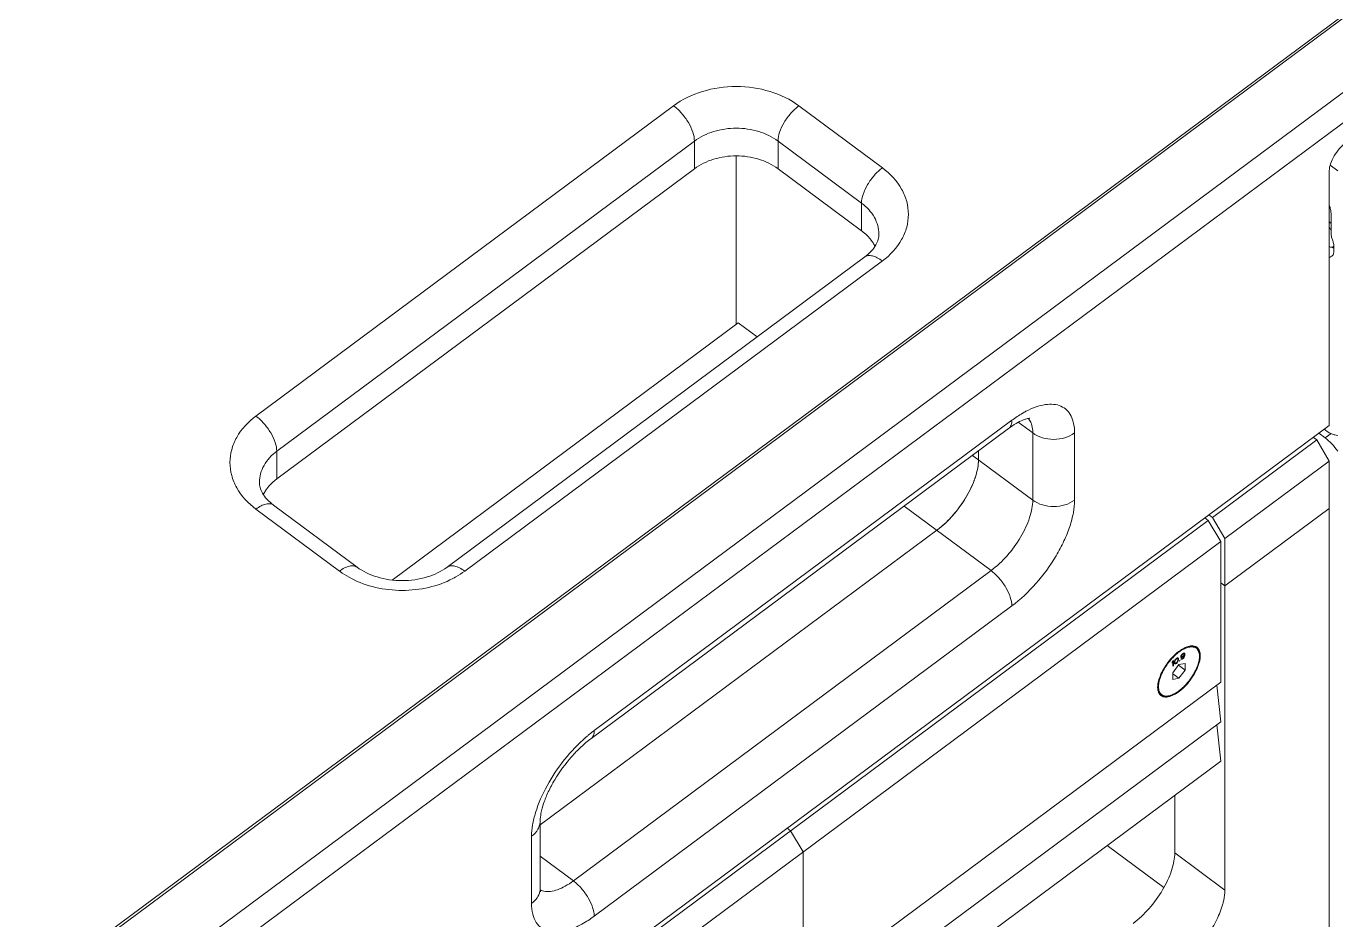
# Model space of a CAD drawing. Header units: millimetres. Extents: x 0 to 9253, y 0 to 2730.
# Drawn here: x 6472.4 to 6694.1, y 1216.7 to 1368.1 of the extents above; entities that cross this region are included whole.
import ezdxf

# ---------------------------------------------------------------- set-up
doc = ezdxf.new("R2010")
doc.units = ezdxf.units.MM
doc.layers.get('0').update_dxf_attribs({"lineweight": 13})

msp = doc.modelspace()

# ---------------------------------------------------------------- linework, layer by layer
at = {"color": 7, "linetype": 'Continuous'}
for p, q in [((6372.68, 1129.68), (6813.91, 1457.59)), ((6811.08, 1456.01), (6374.8, 1131.79)), ((6379.04, 1121.8), (6824.52, 1452.86)), ((6381.16, 1118.22), (6826.64, 1449.27)), ((6511.27, 1302.04), (6581.98, 1354.59)), ((6603.19, 1354.59), (6617.33, 1344.08)), ((6585.51, 1348.62), (6514.8, 1296.07)), ((6585.51, 1343.93), (6585.51, 1348.62)), ((6613.8, 1338.11), (6599.66, 1348.62)), ((6599.66, 1348.62), (6599.66, 1343.93)), ((6592.59, 1317.55), (6592.59, 1346.11)), ((6514.8, 1291.39), (6585.51, 1343.93)), ((6599.66, 1343.93), (6613.8, 1333.42)), ((6692.99, 1343.6), (6692.99, 1300.44)), ((6694.41, 1343.6), (6693.14, 1344.55)), ((6613.8, 1333.42), (6613.8, 1338.11)), ((6693.03, 1337.59), (6692.99, 1337.57)), ((6693.28, 1336.41), (6693.28, 1332.99)), ((6692.99, 1330.7), (6693.46, 1330.56)), ((6693.77, 1330.02), (6693.77, 1330.69)), ((6614.35, 1328.98), (6543.64, 1276.44)), ((6617.33, 1328.32), (6546.62, 1275.77)), ((6592.94, 1317.81), (6534.33, 1274.26)), ((6596.13, 1315.44), (6592.94, 1317.81)), ((6514.8, 1168.02), (6692.99, 1300.44)), ((6567.99, 1247.39), (6638.7, 1299.94)), ((6568.54, 1248.77), (6639.25, 1301.32)), ((6642.79, 1299.17), (6640.34, 1300.99)), ((6692.13, 1299.8), (6692.29, 1299.68)), ((6642.79, 1287.79), (6642.79, 1299.17)), ((6649.86, 1299.17), (6649.86, 1287.79)), ((6673.2, 1284.87), (6690.87, 1298)), ((6690.29, 1298.43), (6690.87, 1298)), ((6692.99, 1294.42), (6690.87, 1298)), ((6692.29, 1298.34), (6691.23, 1299.13)), ((6692.29, 1298.34), (6693.28, 1299.08)), ((6514.8, 1296.07), (6514.8, 1291.39)), ((6632.57, 1295.38), (6642.79, 1287.79)), ((6633.6, 1296.14), (6633.6, 1294.62)), ((6675.32, 1281.28), (6692.99, 1294.42)), ((6692.99, 1294.42), (6692.99, 1286.39)), ((6525.41, 1275.77), (6511.27, 1286.28)), ((6528.39, 1276.44), (6514.25, 1286.95)), ((6635.72, 1275.85), (6621, 1286.78)), ((6675.32, 1273.25), (6692.99, 1286.39)), ((6692.99, 1286.39), (6675.32, 1273.25)), ((6692.99, 962.53), (6692.99, 1286.39)), ((6531.07, 1179.24), (6672.49, 1284.34)), ((6671.91, 1284.77), (6672.49, 1284.34)), ((6674.61, 1280.76), (6672.49, 1284.34)), ((6673.2, 1284.87), (6672.62, 1285.3)), ((6673.2, 1284.87), (6675.32, 1281.28)), ((6626.53, 1282.68), (6559.4, 1232.79)), ((6533.19, 1175.66), (6674.61, 1280.76)), ((6674.61, 1280.76), (6674.61, 1256.94)), ((6675.32, 1273.25), (6675.32, 1281.28)), ((6565.01, 1223.3), (6635.72, 1275.85)), ((6674.61, 1273.78), (6675.32, 1273.25)), ((6674.61, 1273.77), (6675.32, 1273.25)), ((6675.32, 1221.73), (6675.32, 1273.25)), ((6639.25, 1269.87), (6568.54, 1217.32)), ((6668.04, 1261.66), (6667.94, 1261.53)), ((6668, 1261.5), (6668.06, 1261.58)), ((6668.01, 1261.62), (6668.06, 1261.58)), ((6668.13, 1261.75), (6668.04, 1261.66)), ((6668.06, 1261.68), (6668.11, 1261.64)), ((6668.06, 1261.58), (6668.11, 1261.64)), ((6668.25, 1261.74), (6668.11, 1261.64)), ((6668.13, 1261.75), (6668.23, 1261.82)), ((6668.18, 1261.79), (6668.25, 1261.74)), ((6668.23, 1261.82), (6668.22, 1261.81)), ((6668.32, 1261.87), (6668.23, 1261.82)), ((6668.29, 1261.82), (6668.23, 1261.82)), ((6668.23, 1261.82), (6668.3, 1261.77)), ((6668.25, 1261.74), (6668.3, 1261.77)), ((6668.29, 1261.82), (6668.36, 1261.77)), ((6668.3, 1261.77), (6668.36, 1261.77)), ((6668.42, 1261.89), (6668.32, 1261.87)), ((6668.33, 1261.8), (6668.4, 1261.75)), ((6668.36, 1261.77), (6668.4, 1261.75)), ((6668.4, 1261.6), (6668.36, 1261.51)), ((6668.38, 1261.56), (6668.44, 1261.52)), ((6668.4, 1261.75), (6668.42, 1261.7)), ((6668.42, 1261.67), (6668.4, 1261.6)), ((6668.47, 1261.86), (6668.42, 1261.89)), ((6668.42, 1261.89), (6668.44, 1261.85)), ((6668.42, 1261.67), (6668.42, 1261.7)), ((6668.44, 1261.85), (6668.51, 1261.79)), ((6668.44, 1261.85), (6668.46, 1261.73)), ((6668.46, 1261.6), (6668.44, 1261.46)), ((6668.46, 1261.73), (6668.53, 1261.68)), ((6668.46, 1261.73), (6668.46, 1261.6)), ((6668.46, 1261.6), (6668.53, 1261.55)), ((6668.51, 1261.79), (6668.47, 1261.86)), ((6668.53, 1261.68), (6668.51, 1261.79)), ((6668.53, 1261.68), (6668.53, 1261.55)), ((6670.45, 1262.84), (6670.39, 1262.88)), ((6666.5, 1260.53), (6666.38, 1260.32)), ((6666.38, 1260.17), (6666.5, 1260.39)), ((6666.38, 1260.17), (6666.38, 1260.32)), ((6666.44, 1260.43), (6666.5, 1260.39)), ((6667.54, 1259.93), (6666.48, 1258.56)), ((6666.5, 1260.53), (6666.61, 1260.62)), ((6666.5, 1259.67), (6666.5, 1260.39)), ((6666.54, 1259.81), (6666.5, 1259.78)), ((6666.61, 1259.76), (6666.5, 1259.67)), ((6666.54, 1260.57), (6666.54, 1259.81)), ((6666.54, 1259.81), (6666.61, 1259.76)), ((6666.61, 1260.62), (6666.61, 1259.76)), ((6666.78, 1260.49), (6666.76, 1260.38)), ((6666.76, 1260.22), (6666.76, 1260.38)), ((6666.76, 1260.22), (6666.78, 1260.14)), ((6666.8, 1260.56), (6666.78, 1260.49)), ((6666.78, 1260.14), (6666.8, 1260.1)), ((6666.79, 1260.53), (6666.79, 1260.49)), ((6666.79, 1260.49), (6666.86, 1260.44)), ((6666.79, 1260.49), (6666.79, 1260.36)), ((6666.79, 1260.36), (6666.86, 1260.31)), ((6666.79, 1260.36), (6666.81, 1260.26)), ((6666.84, 1260.66), (6666.8, 1260.56)), ((6666.83, 1260.09), (6666.8, 1260.1)), ((6666.8, 1260.1), (6666.84, 1260.05)), ((6666.81, 1260.26), (6666.88, 1260.21)), ((6666.82, 1260.6), (6666.88, 1260.56)), ((6666.92, 1260.11), (6666.83, 1260.09)), ((6666.83, 1260.09), (6666.9, 1260.04)), ((6666.9, 1260.76), (6666.84, 1260.66)), ((6666.84, 1260.05), (6666.9, 1260.04)), ((6666.86, 1260.44), (6666.88, 1260.56)), ((6666.86, 1260.44), (6666.86, 1260.31)), ((6666.88, 1260.21), (6666.86, 1260.31)), ((6666.88, 1260.56), (6666.95, 1260.73)), ((6666.95, 1260.16), (6666.88, 1260.21)), ((6666.99, 1260.88), (6666.9, 1260.76)), ((6666.9, 1260.77), (6666.95, 1260.73)), ((6666.9, 1260.04), (6666.99, 1260.06)), ((6667.01, 1260.16), (6666.92, 1260.11)), ((6666.92, 1260.11), (6666.99, 1260.06)), ((6666.95, 1260.73), (6667.01, 1260.81)), ((6667.01, 1260.16), (6666.95, 1260.16)), ((6666.96, 1260.84), (6667.01, 1260.81)), ((6667.11, 1260.99), (6666.99, 1260.88)), ((6666.99, 1260.06), (6667.11, 1260.12)), ((6667.01, 1260.81), (6667.11, 1260.9)), ((6667.11, 1260.22), (6667.01, 1260.16)), ((6667.03, 1260.18), (6667.11, 1260.12)), ((6667.05, 1260.94), (6667.11, 1260.9)), ((6667.22, 1261.05), (6667.11, 1260.99)), ((6667.11, 1260.9), (6667.2, 1260.95)), ((6667.2, 1260.3), (6667.11, 1260.22)), ((6667.11, 1260.12), (6667.22, 1260.23)), ((6667.19, 1261.01), (6667.13, 1261)), ((6667.13, 1261), (6667.2, 1260.95)), ((6667.16, 1260.27), (6667.22, 1260.23)), ((6667.26, 1260.95), (6667.19, 1261.01)), ((6667.19, 1261.01), (6667.26, 1260.95)), ((6667.2, 1260.95), (6667.26, 1260.95)), ((6667.26, 1260.38), (6667.2, 1260.3)), ((6667.31, 1261.07), (6667.22, 1261.05)), ((6667.22, 1260.23), (6667.31, 1260.35)), ((6667.26, 1260.95), (6667.33, 1260.9)), ((6667.26, 1260.95), (6667.33, 1260.9)), ((6667.33, 1260.55), (6667.26, 1260.38)), ((6667.26, 1260.39), (6667.31, 1260.35)), ((6667.37, 1261.06), (6667.31, 1261.07)), ((6667.31, 1260.5), (6667.37, 1260.45)), ((6667.31, 1260.35), (6667.37, 1260.45)), ((6667.33, 1260.9), (6667.35, 1260.8)), ((6667.35, 1260.67), (6667.33, 1260.55)), ((6667.34, 1261.06), (6667.41, 1261.01)), ((6667.34, 1261.06), (6667.36, 1261.02)), ((6667.34, 1260.6), (6667.41, 1260.55)), ((6667.35, 1260.67), (6667.35, 1260.8)), ((6667.36, 1260.67), (6667.35, 1260.63)), ((6667.36, 1261.02), (6667.43, 1260.97)), ((6667.36, 1261.02), (6667.38, 1260.94)), ((6667.38, 1260.78), (6667.36, 1260.67)), ((6667.36, 1260.67), (6667.43, 1260.62)), ((6667.41, 1261.01), (6667.37, 1261.06)), ((6667.37, 1260.45), (6667.41, 1260.55)), ((6667.38, 1260.94), (6667.45, 1260.89)), ((6667.38, 1260.94), (6667.38, 1260.78)), ((6667.38, 1260.78), (6667.45, 1260.73)), ((6667.43, 1260.97), (6667.41, 1261.01)), ((6667.41, 1260.55), (6667.43, 1260.62)), ((6667.45, 1260.89), (6667.43, 1260.97)), ((6667.43, 1260.62), (6667.45, 1260.73)), ((6667.45, 1260.89), (6667.45, 1260.73)), ((6667.46, 1259.83), (6668.6, 1258.98)), ((6668.6, 1260.14), (6667.54, 1259.93)), ((6667.6, 1260.58), (6667.69, 1260.65)), ((6667.6, 1260.49), (6667.6, 1260.58)), ((6667.69, 1260.56), (6667.6, 1260.49)), ((6667.63, 1260.61), (6667.69, 1260.56)), ((6667.69, 1260.65), (6667.69, 1260.56)), ((6667.88, 1261.42), (6667.85, 1261.3)), ((6667.85, 1261.23), (6667.85, 1261.3)), ((6667.85, 1261.23), (6667.88, 1261.16)), ((6667.87, 1261.38), (6667.87, 1261.37)), ((6667.87, 1261.37), (6667.94, 1261.31)), ((6667.87, 1261.37), (6667.89, 1261.33)), ((6667.97, 1261.2), (6667.87, 1261.18)), ((6667.87, 1261.18), (6667.94, 1261.13)), ((6667.94, 1261.53), (6667.88, 1261.42)), ((6667.88, 1261.4), (6667.94, 1261.35)), ((6667.88, 1261.16), (6667.94, 1261.13)), ((6667.88, 1260.9), (6667.98, 1260.98)), ((6667.88, 1260.9), (6667.9, 1260.86)), ((6667.89, 1261.33), (6667.96, 1261.27)), ((6667.98, 1260.9), (6667.89, 1260.89)), ((6667.9, 1260.88), (6667.96, 1260.83)), ((6667.9, 1260.86), (6667.96, 1260.83)), ((6667.91, 1261.46), (6667.96, 1261.42)), ((6667.94, 1261.35), (6667.96, 1261.42)), ((6667.94, 1261.35), (6667.94, 1261.31)), ((6667.96, 1261.27), (6667.94, 1261.31)), ((6667.94, 1261.13), (6668.04, 1261.15)), ((6667.95, 1261.54), (6668, 1261.5)), ((6667.96, 1261.42), (6668, 1261.5)), ((6668, 1261.25), (6667.96, 1261.27)), ((6667.96, 1260.83), (6668.06, 1260.85)), ((6668.06, 1261.25), (6667.97, 1261.2)), ((6667.97, 1261.2), (6668.04, 1261.15)), ((6668.02, 1260.95), (6667.98, 1260.98)), ((6668.08, 1260.95), (6667.98, 1260.9)), ((6667.98, 1260.9), (6668.06, 1260.85)), ((6668.06, 1261.25), (6668, 1261.25)), ((6668.07, 1260.95), (6668.02, 1260.95)), ((6668.04, 1261.15), (6668.13, 1261.2)), ((6668.11, 1261.28), (6668.06, 1261.25)), ((6668.07, 1261.26), (6668.06, 1261.25)), ((6668.06, 1261.25), (6668.13, 1261.2)), ((6668.06, 1260.85), (6668.15, 1260.9)), ((6668.13, 1260.98), (6668.07, 1260.95)), ((6668.09, 1260.96), (6668.08, 1260.95)), ((6668.08, 1260.95), (6668.15, 1260.9)), ((6668.11, 1261.28), (6668.25, 1261.38)), ((6668.23, 1261.27), (6668.13, 1261.2)), ((6668.13, 1260.98), (6668.25, 1261.06)), ((6668.23, 1260.96), (6668.15, 1260.9)), ((6668.16, 1261.32), (6668.23, 1261.27)), ((6668.16, 1261), (6668.23, 1260.96)), ((6668.23, 1261.27), (6668.32, 1261.36)), ((6668.23, 1260.96), (6668.32, 1261.05)), ((6668.3, 1261.44), (6668.25, 1261.38)), ((6668.3, 1261.12), (6668.25, 1261.06)), ((6668.27, 1261.4), (6668.32, 1261.36)), ((6668.27, 1261.09), (6668.32, 1261.05)), ((6668.36, 1261.51), (6668.3, 1261.44)), ((6668.36, 1261.2), (6668.3, 1261.12)), ((6668.32, 1261.36), (6668.44, 1261.52)), ((6668.32, 1261.05), (6668.42, 1261.17)), ((6668.4, 1261.29), (6668.36, 1261.2)), ((6668.36, 1261.21), (6668.42, 1261.17)), ((6668.42, 1261.36), (6668.4, 1261.29)), ((6668.41, 1261.33), (6668.47, 1261.29)), ((6668.44, 1261.48), (6668.42, 1261.36)), ((6668.44, 1261.46), (6668.42, 1261.41)), ((6668.42, 1261.17), (6668.47, 1261.29)), ((6668.44, 1261.48), (6668.44, 1261.52)), ((6668.44, 1261.46), (6668.51, 1261.41)), ((6668.47, 1261.29), (6668.51, 1261.41)), ((6668.51, 1261.41), (6668.53, 1261.55)), ((6668.6, 1260.14), (6668.6, 1258.98)), ((6666.48, 1257.41), (6666.48, 1258.56)), ((6666.48, 1258.4), (6667.54, 1257.61)), ((6666.48, 1257.41), (6667.54, 1257.61)), ((6667.54, 1257.61), (6668.6, 1258.98)), ((6533.19, 1151.84), (6674.61, 1256.94)), ((6674.61, 1250.25), (6673.94, 1256.44)), ((6664.49, 1254.81), (6664.43, 1254.86)), ((6533.19, 1145.16), (6674.61, 1250.25)), ((6674.61, 1243.57), (6673.94, 1249.76)), ((6533.19, 1138.47), (6674.61, 1243.57)), ((6666.83, 1228.03), (6666.83, 1237.79)), ((6559.4, 1222.11), (6559.4, 1233.48)), ((6557.94, 1219.48), (6557.94, 1230.85)), ((6655.41, 1229.3), (6664.99, 1222.18)), ((6565.01, 1223.3), (6559.4, 1227.46)), ((6666.83, 1228.03), (6675.32, 1221.73))]:
    msp.add_line(p, q, dxfattribs=at)
at = {"color": 253, "linetype": 'Continuous', "true_color": 0xa2afbf}
for p, q in [((6601.2, 1232.22), (6601.78, 1231.79)), ((6603.9, 1228.21), (6601.78, 1231.79)), ((6603.9, 1204.39), (6603.9, 1228.21))]:
    msp.add_line(p, q, dxfattribs=at)
at = {"color": 7, "linetype": 'Continuous'}
for centre, radius, start, end in [((6688.77, 1330.51), 6.12, 42.4945, 46.3031), ((6688.6, 1330.31), 5.7, 34.7634, 39.5118), ((6609.83, 1327.56), 7.04, 34.4168, 36.9988), ((6693.39, 1331.28), 0.621, 293.8446, 303.4402), ((6693.4, 1331.27), 0.607, 303.4935, 307.2384), ((6693.91, 1331.89), 1.4, 262.9693, 264.343), ((6518.77, 1285.52), 7.04, 143.0011, 145.5847), ((6671.58, 1256.61), 6.78, 123.8818, 126.6851), ((6670.12, 1259.53), 3.62, 109.237, 109.9204), ((6669.72, 1261.98), 1.13, 53.3856, 61.5863), ((6669.8, 1261.82), 1.11, 52.1312, 61.4875), ((6669.5, 1262.17), 1.21, 38.9458, 43.1455), ((6669.78, 1261.94), 1.12, 53.3831, 57.1282), ((6669.89, 1261.93), 1.16, 53.4575, 64.0437), ((6669.46, 1262.14), 1.25, 35.6289, 38.9475), ((6669.42, 1262.11), 1.3, 32.9685, 35.631), ((6669.38, 1262.08), 1.36, 30.1132, 32.9656), ((6669.9, 1261.95), 1.14, 48.2952, 53.404), ((6667.93, 1261.35), 3.07, 359.9992, 0.4856), ((6672.62, 1254.76), 8.78, 153.7377, 154.0243), ((6667.32, 1256.09), 3.39, 177.1986, 179.9721), ((6667.15, 1256.2), 3.07, 179.9992, 180.4856), ((6664.86, 1255.93), 1.22, 245.172, 248.0356), ((6664.87, 1255.96), 1.26, 248.0392, 251.2123), ((6665.16, 1255.71), 1.12, 229.6447, 233.3793), ((6665.18, 1255.6), 1.14, 228.7737, 233.405), ((6664.9, 1256.03), 1.33, 251.2451, 257.0933), ((6665.21, 1255.78), 1.21, 233.4096, 242.0494), ((6665.19, 1255.61), 1.16, 233.4575, 244.0437), ((6583.57, 1228.75), 25.03, 129.841, 131.004), ((6556.6, 1222.11), 2.8, 347.987, 359.9677)]:
    msp.add_arc(centre, radius, start, end, dxfattribs=at)
for points, knots in [([(6603.19, 1354.59), (6601.74, 1355.67), (6598.28, 1357.32), (6592.59, 1358.13), (6586.89, 1357.32), (6583.43, 1355.67), (6581.98, 1354.59)], [0, 0, 0, 0, 0.241803, 0.5, 0.758197, 1, 1, 1, 1]), ([(6585.51, 1348.62), (6585.51, 1349.12), (6585.27, 1350.23), (6584.51, 1351.82), (6583.4, 1353.34), (6582.47, 1354.22), (6581.98, 1354.59)], [0, 0, 0, 0, 0.211112, 0.466962, 0.740574, 1, 1, 1, 1]), ([(6603.19, 1354.59), (6602.7, 1354.22), (6601.77, 1353.34), (6600.66, 1351.82), (6599.9, 1350.23), (6599.66, 1349.12), (6599.66, 1348.62)], [0, 0, 0, 0, 0.259426, 0.533038, 0.788888, 1, 1, 1, 1]), ([(6599.66, 1348.62), (6598.69, 1349.34), (6596.38, 1350.44), (6592.59, 1350.98), (6588.79, 1350.44), (6586.48, 1349.34), (6585.51, 1348.62)], [0, 0, 0, 0, 0.2418, 0.5, 0.7582, 1, 1, 1, 1]), ([(6695.82, 1348.38), (6695.43, 1348.08), (6694.69, 1347.38), (6693.8, 1346.16), (6693.19, 1344.89), (6692.99, 1344), (6692.99, 1343.6)], [0, 0, 0, 0, 0.259432, 0.533038, 0.788883, 1, 1, 1, 1]), ([(6585.51, 1343.93), (6586.48, 1344.65), (6588.79, 1345.76), (6592.59, 1346.29), (6596.38, 1345.76), (6598.69, 1344.65), (6599.66, 1343.93)], [0, 0, 0, 0, 0.241816, 0.5, 0.758184, 1, 1, 1, 1]), ([(6613.8, 1338.11), (6613.8, 1338.61), (6614.04, 1339.72), (6614.81, 1341.31), (6615.91, 1342.83), (6616.84, 1343.71), (6617.33, 1344.08)], [0, 0, 0, 0, 0.211112, 0.466962, 0.740574, 1, 1, 1, 1]), ([(6617.33, 1328.32), (6618.64, 1329.28), (6620.33, 1331.08), (6621.53, 1333.98), (6621.83, 1336.2), (6621.53, 1338.42), (6620.33, 1341.32), (6618.64, 1343.11), (6617.33, 1344.08)], [0, 0, 0, 0, 0.261049, 0.382251, 0.5, 0.617748, 0.738951, 1, 1, 1, 1]), ([(6616.73, 1332.85), (6616.73, 1333.34), (6616.59, 1334.34), (6615.8, 1336.26), (6614.67, 1337.46), (6613.8, 1338.11)], [0, 0, 0, 0, 0.2355, 0.477908, 1, 1, 1, 1]), ([(6693.28, 1336.41), (6693.28, 1336.61), (6693.22, 1337.04), (6693.08, 1337.46), (6693, 1337.67)], [0, 0, 0, 0, 0.462346, 1, 1, 1, 1]), ([(6613.8, 1333.42), (6613.96, 1333.31), (6614.57, 1332.82), (6615.11, 1332.26), (6615.46, 1331.8)], [0, 0, 0, 0, 0.257445, 1, 1, 1, 1]), ([(6614.35, 1328.98), (6614.76, 1329.29), (6615.46, 1329.9), (6616.22, 1330.93), (6616.64, 1331.92), (6616.73, 1332.56), (6616.73, 1332.85)], [0, 0, 0, 0, 0.323635, 0.591295, 0.811634, 1, 1, 1, 1]), ([(6693.51, 1331.9), (6693.44, 1332.08), (6693.33, 1332.44), (6693.28, 1332.82), (6693.28, 1332.99)], [0, 0, 0, 0, 0.536661, 1, 1, 1, 1]), ([(6615.64, 1331.54), (6615.68, 1331.48), (6615.84, 1331.23), (6615.99, 1330.98), (6616.09, 1330.78)], [0, 0, 0, 0, 0.252965, 1, 1, 1, 1]), ([(6693.64, 1330.71), (6693.59, 1330.69), (6693.5, 1330.66), (6693.34, 1330.65), (6693.17, 1330.66), (6693.05, 1330.69), (6692.99, 1330.7)], [0, 0, 0, 0, 0.221873, 0.459298, 0.717616, 1, 1, 1, 1]), ([(6693.74, 1330.5), (6693.72, 1330.5), (6693.62, 1330.52), (6693.53, 1330.54), (6693.46, 1330.56)], [0, 0, 0, 0, 0.239304, 1, 1, 1, 1]), ([(6693.77, 1330.69), (6693.77, 1330.88), (6693.72, 1331.29), (6693.59, 1331.69), (6693.51, 1331.9)], [0, 0, 0, 0, 0.463339, 1, 1, 1, 1]), ([(6617.33, 1328.32), (6617.06, 1328.52), (6616.52, 1328.87), (6615.7, 1329.19), (6614.95, 1329.27), (6614.51, 1329.11), (6614.35, 1328.98)], [0, 0, 0, 0, 0.319509, 0.590631, 0.812197, 1, 1, 1, 1]), ([(6693, 1328.95), (6693.07, 1328.96), (6693.22, 1328.99), (6693.35, 1329.06), (6693.41, 1329.11)], [0, 0, 0, 0, 0.51478, 1, 1, 1, 1]), ([(6693.41, 1329.11), (6693.47, 1329.15), (6693.58, 1329.26), (6693.69, 1329.48), (6693.76, 1329.74), (6693.77, 1329.92), (6693.77, 1330.02)], [0, 0, 0, 0, 0.218785, 0.451836, 0.710282, 1, 1, 1, 1]), ([(6649.86, 1299.17), (6649.86, 1299.69), (6649.78, 1300.68), (6649.35, 1302.02), (6648.61, 1303.08), (6647.56, 1303.78), (6646.29, 1304.09), (6644.84, 1304.02), (6643.25, 1303.6), (6642.19, 1303.12), (6641.64, 1302.84)], [0, 0, 0, 0, 0.136368, 0.255622, 0.362587, 0.465875, 0.575229, 0.698378, 0.839531, 1, 1, 1, 1]), ([(6511.27, 1302.04), (6509.97, 1301.08), (6508.27, 1299.28), (6507.08, 1296.38), (6506.78, 1294.16), (6507.08, 1291.94), (6508.27, 1289.04), (6509.97, 1287.25), (6511.27, 1286.28)], [0, 0, 0, 0, 0.261049, 0.382251, 0.5, 0.617748, 0.738951, 1, 1, 1, 1]), ([(6511.27, 1302.04), (6511.76, 1301.68), (6512.69, 1300.79), (6513.8, 1299.27), (6514.56, 1297.68), (6514.8, 1296.57), (6514.8, 1296.07)], [0, 0, 0, 0, 0.259426, 0.533038, 0.788888, 1, 1, 1, 1]), ([(6638.7, 1299.94), (6639.12, 1300.24), (6639.89, 1300.77), (6640.87, 1301.27), (6641.53, 1301.52), (6641.88, 1301.62), (6642.11, 1301.66), (6642.23, 1301.67), (6642.27, 1301.67)], [0, 0, 0, 0, 0.388019, 0.699853, 0.819857, 0.911606, 0.972456, 1, 1, 1, 1]), ([(6641.64, 1302.84), (6641.44, 1302.73), (6640.62, 1302.27), (6639.83, 1301.75), (6639.25, 1301.32)], [0, 0, 0, 0, 0.238568, 1, 1, 1, 1]), ([(6642.55, 1300.72), (6642.52, 1300.81), (6642.38, 1301.14), (6642.18, 1301.46), (6642, 1301.65)], [0, 0, 0, 0, 0.263379, 1, 1, 1, 1]), ([(6638.7, 1299.94), (6638.89, 1300.07), (6639.19, 1300.52), (6639.25, 1301.04), (6639.25, 1301.32)], [0, 0, 0, 0, 0.450653, 1, 1, 1, 1]), ([(6642.79, 1299.17), (6642.79, 1299.31), (6642.77, 1299.83), (6642.68, 1300.36), (6642.55, 1300.72)], [0, 0, 0, 0, 0.270304, 1, 1, 1, 1]), ([(6694.41, 1298.77), (6694.25, 1298.77), (6693.9, 1298.83), (6693.38, 1299.01), (6692.83, 1299.3), (6692.47, 1299.54), (6692.29, 1299.68)], [0, 0, 0, 0, 0.207647, 0.443917, 0.708908, 1, 1, 1, 1]), ([(6649.86, 1299.17), (6649.38, 1298.81), (6648.22, 1298.26), (6646.33, 1297.99), (6644.43, 1298.26), (6643.27, 1298.81), (6642.79, 1299.17)], [0, 0, 0, 0, 0.241811, 0.5, 0.758189, 1, 1, 1, 1]), ([(6692.29, 1298.34), (6692.69, 1298.04), (6693.46, 1297.34), (6694.11, 1296.53), (6694.41, 1296.09)], [0, 0, 0, 0, 0.484558, 1, 1, 1, 1]), ([(6514.8, 1296.07), (6513.94, 1295.43), (6512.81, 1294.23), (6512.01, 1292.3), (6511.87, 1291.3), (6511.87, 1290.82)], [0, 0, 0, 0, 0.522092, 0.7645, 1, 1, 1, 1]), ([(6633.6, 1294.62), (6633.6, 1294.15), (6633.49, 1293.14), (6632.91, 1290.99), (6631.58, 1288.22), (6629.37, 1285.17), (6627.52, 1283.41), (6626.53, 1282.68)], [0, 0, 0, 0, 0.099024, 0.211618, 0.467302, 0.74075, 1, 1, 1, 1]), ([(6627.46, 1283.43), (6628.34, 1284.19), (6629.96, 1285.91), (6631.89, 1288.78), (6633.02, 1291.33), (6633.51, 1293.28), (6633.6, 1294.19), (6633.6, 1294.62)], [0, 0, 0, 0, 0.266875, 0.539311, 0.790689, 0.901627, 1, 1, 1, 1]), ([(6514.25, 1286.95), (6513.84, 1287.25), (6513.15, 1287.87), (6512.38, 1288.89), (6511.96, 1289.88), (6511.87, 1290.52), (6511.87, 1290.82)], [0, 0, 0, 0, 0.323635, 0.591295, 0.811634, 1, 1, 1, 1]), ([(6513.15, 1289.76), (6513.26, 1289.91), (6513.75, 1290.51), (6514.33, 1291.04), (6514.8, 1291.39)], [0, 0, 0, 0, 0.243056, 1, 1, 1, 1]), ([(6512.51, 1288.74), (6512.55, 1288.81), (6512.68, 1289.07), (6512.84, 1289.32), (6512.96, 1289.5)], [0, 0, 0, 0, 0.24727, 1, 1, 1, 1]), ([(6514.25, 1286.95), (6514.09, 1287.07), (6513.65, 1287.23), (6512.91, 1287.15), (6512.08, 1286.83), (6511.55, 1286.48), (6511.27, 1286.28)], [0, 0, 0, 0, 0.187803, 0.409369, 0.680491, 1, 1, 1, 1]), ([(6635.72, 1275.85), (6636.71, 1276.58), (6638.56, 1278.34), (6640.77, 1281.39), (6642.1, 1284.16), (6642.68, 1286.31), (6642.79, 1287.32), (6642.79, 1287.79)], [0, 0, 0, 0, 0.259247, 0.532699, 0.788385, 0.900978, 1, 1, 1, 1]), ([(6639.25, 1269.87), (6640.74, 1270.98), (6643.51, 1273.62), (6646.32, 1277.47), (6648.09, 1280.81), (6649.08, 1283.26), (6649.7, 1285.57), (6649.86, 1287.09), (6649.86, 1287.79)], [0, 0, 0, 0, 0.259156, 0.532505, 0.664611, 0.788459, 0.901012, 1, 1, 1, 1]), ([(6642.79, 1287.79), (6643.27, 1287.43), (6644.43, 1286.88), (6646.33, 1286.61), (6648.22, 1286.88), (6649.38, 1287.43), (6649.86, 1287.79)], [0, 0, 0, 0, 0.241811, 0.5, 0.758189, 1, 1, 1, 1]), ([(6626.53, 1282.68), (6626.61, 1282.73), (6626.92, 1282.98), (6627.23, 1283.23), (6627.46, 1283.43)], [0, 0, 0, 0, 0.244641, 1, 1, 1, 1]), ([(6525.41, 1275.77), (6525.69, 1275.97), (6526.23, 1276.32), (6527.05, 1276.64), (6527.79, 1276.72), (6528.23, 1276.56), (6528.39, 1276.44)], [0, 0, 0, 0, 0.319509, 0.590631, 0.812197, 1, 1, 1, 1]), ([(6525.41, 1275.77), (6525.57, 1275.65), (6526.21, 1275.19), (6526.9, 1274.79), (6527.43, 1274.51)], [0, 0, 0, 0, 0.245213, 1, 1, 1, 1]), ([(6528.39, 1276.44), (6529.4, 1275.69), (6531.89, 1274.53), (6536.02, 1273.96), (6540.14, 1274.53), (6542.63, 1275.69), (6543.64, 1276.44)], [0, 0, 0, 0, 0.233748, 0.49999, 0.76624, 1, 1, 1, 1]), ([(6543.64, 1276.44), (6543.8, 1276.56), (6544.24, 1276.72), (6544.99, 1276.64), (6545.81, 1276.32), (6546.35, 1275.97), (6546.62, 1275.77)], [0, 0, 0, 0, 0.187803, 0.409369, 0.680491, 1, 1, 1, 1]), ([(6544.6, 1274.51), (6544.78, 1274.61), (6545.48, 1274.98), (6546.15, 1275.42), (6546.62, 1275.77)], [0, 0, 0, 0, 0.254811, 1, 1, 1, 1]), ([(6639.25, 1269.87), (6639.25, 1270.37), (6639.01, 1271.48), (6638.25, 1273.07), (6637.14, 1274.6), (6636.21, 1275.48), (6635.72, 1275.85)], [0, 0, 0, 0, 0.211112, 0.466962, 0.740574, 1, 1, 1, 1]), ([(6527.43, 1274.51), (6528.72, 1273.84), (6531.54, 1272.83), (6536.02, 1272.34), (6540.5, 1272.83), (6543.32, 1273.84), (6544.6, 1274.51)], [0, 0, 0, 0, 0.244984, 0.5, 0.755016, 1, 1, 1, 1]), ([(6664.75, 1258.65), (6664.91, 1258.98), (6665.29, 1259.63), (6665.95, 1260.54), (6666.58, 1261.23), (6667.12, 1261.72), (6667.4, 1261.94), (6667.53, 1262.05)], [0, 0, 0, 0, 0.251303, 0.508854, 0.76184, 0.883389, 1, 1, 1, 1]), ([(6667.78, 1262.35), (6667.38, 1262.08), (6666.61, 1261.44), (6665.95, 1260.68), (6665.64, 1260.27)], [0, 0, 0, 0, 0.480346, 1, 1, 1, 1]), ([(6668.88, 1262.94), (6668.79, 1262.91), (6668.41, 1262.75), (6668.04, 1262.54), (6667.78, 1262.35)], [0, 0, 0, 0, 0.23101, 1, 1, 1, 1]), ([(6667.8, 1262.24), (6667.92, 1262.32), (6668.16, 1262.47), (6668.52, 1262.66), (6668.87, 1262.8), (6669.21, 1262.89), (6669.53, 1262.94), (6669.82, 1262.94), (6670.09, 1262.9), (6670.26, 1262.83), (6670.33, 1262.79)], [0, 0, 0, 0, 0.160602, 0.311073, 0.450771, 0.57946, 0.697411, 0.805539, 0.90555, 1, 1, 1, 1]), ([(6669.93, 1263.1), (6669.85, 1263.11), (6669.51, 1263.12), (6669.17, 1263.04), (6668.93, 1262.95)], [0, 0, 0, 0, 0.226226, 1, 1, 1, 1]), ([(6669.16, 1263.02), (6669.28, 1263.05), (6669.5, 1263.08), (6669.83, 1263.08), (6670.13, 1263.02), (6670.31, 1262.93), (6670.39, 1262.88)], [0, 0, 0, 0, 0.282852, 0.539912, 0.776338, 1, 1, 1, 1]), ([(6670.26, 1262.97), (6670.19, 1263), (6670.06, 1263.06), (6669.91, 1263.09), (6669.84, 1263.11)], [0, 0, 0, 0, 0.489097, 1, 1, 1, 1]), ([(6669.93, 1263.1), (6670.01, 1263.08), (6670.17, 1263.02), (6670.32, 1262.93), (6670.39, 1262.88)], [0, 0, 0, 0, 0.506397, 1, 1, 1, 1]), ([(6670.4, 1262.98), (6670.36, 1262.99), (6670.21, 1263.06), (6670.05, 1263.09), (6669.93, 1263.1)], [0, 0, 0, 0, 0.241384, 1, 1, 1, 1]), ([(6670.45, 1262.84), (6670.5, 1262.8), (6670.59, 1262.72), (6670.75, 1262.54), (6670.91, 1262.25), (6671.01, 1261.84), (6671.03, 1261.55), (6671.03, 1261.4)], [0, 0, 0, 0, 0.111426, 0.224219, 0.459423, 0.715871, 1, 1, 1, 1]), ([(6670.48, 1262.69), (6670.52, 1262.66), (6670.6, 1262.59), (6670.74, 1262.42), (6670.88, 1262.15), (6670.98, 1261.78), (6671, 1261.51), (6671, 1261.37)], [0, 0, 0, 0, 0.108905, 0.219818, 0.453401, 0.711476, 1, 1, 1, 1]), ([(6671.15, 1261.45), (6671.15, 1261.59), (6671.13, 1261.86), (6671.04, 1262.24), (6670.89, 1262.56), (6670.74, 1262.73), (6670.66, 1262.8)], [0, 0, 0, 0, 0.287658, 0.546664, 0.781209, 1, 1, 1, 1]), ([(6665.64, 1260.27), (6665.4, 1259.94), (6664.95, 1259.27), (6664.42, 1258.24), (6664.07, 1257.23), (6663.95, 1256.57), (6663.94, 1256.26)], [0, 0, 0, 0, 0.278327, 0.54484, 0.788217, 1, 1, 1, 1]), ([(6671, 1261.35), (6671, 1261.16), (6670.97, 1260.76), (6670.83, 1260.15), (6670.61, 1259.5), (6670.31, 1258.84), (6669.94, 1258.17), (6669.51, 1257.52), (6669.02, 1256.9), (6668.5, 1256.33), (6667.96, 1255.82), (6667.4, 1255.38), (6666.85, 1255.04), (6666.32, 1254.78), (6665.88, 1254.65), (6665.56, 1254.61), (6665.33, 1254.6), (6665.12, 1254.62), (6664.93, 1254.67), (6664.75, 1254.75), (6664.65, 1254.82), (6664.6, 1254.86)], [0, 0, 0, 0, 0.055142, 0.116667, 0.183888, 0.255752, 0.33096, 0.408047, 0.485468, 0.561661, 0.63512, 0.704464, 0.768523, 0.826439, 0.8778, 0.901097, 0.922916, 0.943433, 0.962896, 0.981626, 1, 1, 1, 1]), ([(6671.03, 1261.4), (6671.03, 1261.21), (6671, 1260.82), (6670.87, 1260.22), (6670.66, 1259.59), (6670.37, 1258.93), (6670.02, 1258.28), (6669.6, 1257.63), (6669.14, 1257.02), (6668.63, 1256.44), (6668.1, 1255.93), (6667.56, 1255.48), (6667.01, 1255.11), (6666.48, 1254.82), (6666.04, 1254.66), (6665.7, 1254.59), (6665.39, 1254.55), (6665.1, 1254.56), (6664.82, 1254.63), (6664.7, 1254.68), (6664.64, 1254.72)], [0, 0, 0, 0, 0.054584, 0.114956, 0.1806, 0.250637, 0.323938, 0.399207, 0.475055, 0.550067, 0.622866, 0.692182, 0.756922, 0.816266, 0.869777, 0.894374, 0.917605, 0.960435, 0.98051, 1, 1, 1, 1]), ([(6664.68, 1254.57), (6664.8, 1254.51), (6665.07, 1254.43), (6665.51, 1254.43), (6666, 1254.53), (6666.52, 1254.73), (6667.06, 1255.02), (6667.83, 1255.55), (6668.75, 1256.4), (6669.71, 1257.6), (6670.49, 1258.91), (6670.93, 1260.02), (6671.11, 1260.87), (6671.15, 1261.27), (6671.15, 1261.45)], [0, 0, 0, 0, 0.037772, 0.079659, 0.127148, 0.180825, 0.240596, 0.30588, 0.449011, 0.600717, 0.749829, 0.885587, 0.94586, 1, 1, 1, 1]), ([(6664.07, 1256.2), (6664.07, 1256.38), (6664.11, 1256.76), (6664.24, 1257.35), (6664.44, 1257.98), (6664.63, 1258.4), (6664.73, 1258.61)], [0, 0, 0, 0, 0.21627, 0.456891, 0.719398, 1, 1, 1, 1]), ([(6663.93, 1256.09), (6663.93, 1256.02), (6663.94, 1255.76), (6663.99, 1255.49), (6664.05, 1255.31)], [0, 0, 0, 0, 0.270123, 1, 1, 1, 1]), ([(6664.43, 1254.86), (6664.36, 1254.92), (6664.23, 1255.05), (6664.09, 1255.3), (6663.99, 1255.6), (6663.96, 1255.81), (6663.95, 1255.92)], [0, 0, 0, 0, 0.225565, 0.462899, 0.719342, 1, 1, 1, 1]), ([(6664.04, 1255.34), (6664.09, 1255.25), (6664.17, 1255.11), (6664.31, 1254.95), (6664.39, 1254.89), (6664.43, 1254.86)], [0, 0, 0, 0, 0.512445, 0.757907, 1, 1, 1, 1]), ([(6664.43, 1254.86), (6664.35, 1254.91), (6664.21, 1255.05), (6664.1, 1255.22), (6664.05, 1255.31)], [0, 0, 0, 0, 0.491691, 1, 1, 1, 1]), ([(6664.05, 1255.31), (6664.06, 1255.28), (6664.11, 1255.17), (6664.16, 1255.06), (6664.21, 1254.99)], [0, 0, 0, 0, 0.259009, 1, 1, 1, 1]), ([(6664.6, 1254.86), (6664.55, 1254.89), (6664.47, 1254.96), (6664.33, 1255.13), (6664.19, 1255.39), (6664.1, 1255.76), (6664.08, 1256.03), (6664.07, 1256.17)], [0, 0, 0, 0, 0.108905, 0.219818, 0.453401, 0.711476, 1, 1, 1, 1]), ([(6664.21, 1254.99), (6664.22, 1254.97), (6664.29, 1254.87), (6664.36, 1254.79), (6664.43, 1254.74)], [0, 0, 0, 0, 0.255165, 1, 1, 1, 1]), ([(6568.54, 1248.77), (6568.46, 1248.71), (6568.12, 1248.45), (6567.78, 1248.18), (6567.53, 1247.97)], [0, 0, 0, 0, 0.245971, 1, 1, 1, 1]), ([(6568.54, 1248.77), (6568.54, 1248.49), (6568.48, 1247.97), (6568.18, 1247.52), (6567.99, 1247.39)], [0, 0, 0, 0, 0.549347, 1, 1, 1, 1]), ([(6567.14, 1247.64), (6565.83, 1246.5), (6563.39, 1243.92), (6560.5, 1239.61), (6558.8, 1235.79), (6558.07, 1232.87), (6557.94, 1231.5), (6557.94, 1230.85)], [0, 0, 0, 0, 0.266874, 0.539311, 0.790689, 0.901627, 1, 1, 1, 1]), ([(6559.4, 1233.48), (6559.4, 1233.9), (6559.53, 1234.91), (6559.98, 1236.55), (6560.76, 1238.45), (6562.23, 1241.18), (6564.11, 1243.75), (6566.27, 1245.99), (6567.42, 1246.96), (6567.99, 1247.39)], [0, 0, 0, 0, 0.075255, 0.179829, 0.304808, 0.442837, 0.732414, 0.872133, 1, 1, 1, 1]), ([(6559.4, 1233.48), (6559.4, 1233.24), (6559.33, 1232.74), (6558.94, 1231.78), (6558.37, 1231.18), (6557.94, 1230.85)], [0, 0, 0, 0, 0.235466, 0.477883, 1, 1, 1, 1]), ([(6666.83, 1228.03), (6666.83, 1227.56), (6666.72, 1226.55), (6666.15, 1224.4), (6664.81, 1221.63), (6662.6, 1218.58), (6660.75, 1216.82), (6659.76, 1216.09)], [0, 0, 0, 0, 0.098985, 0.211627, 0.467307, 0.740736, 1, 1, 1, 1]), ([(6559.47, 1221.47), (6559.47, 1221.46), (6559.45, 1221.52), (6559.45, 1221.54), (6559.43, 1221.62), (6559.42, 1221.7), (6559.41, 1221.87), (6559.4, 1222.01), (6559.4, 1222.11)], [0, 0, 0, 0, 0.045163, 0.116073, 0.221765, 0.36259, 0.538884, 1, 1, 1, 1]), ([(6559.42, 1221.74), (6559.46, 1221.71), (6559.65, 1221.63), (6559.85, 1221.57), (6560.01, 1221.54)], [0, 0, 0, 0, 0.244824, 1, 1, 1, 1]), ([(6560.01, 1221.54), (6560.76, 1221.39), (6562.07, 1221.63), (6563.7, 1222.4), (6564.57, 1222.97), (6565.01, 1223.3)], [0, 0, 0, 0, 0.426496, 0.696062, 1, 1, 1, 1]), ([(6565.01, 1223.3), (6565.5, 1222.93), (6566.43, 1222.05), (6567.54, 1220.52), (6568.3, 1218.93), (6568.54, 1217.83), (6568.54, 1217.32)], [0, 0, 0, 0, 0.259426, 0.533038, 0.788888, 1, 1, 1, 1]), ([(6674.97, 1219.39), (6675.02, 1219.6), (6675.21, 1220.36), (6675.32, 1221.15), (6675.32, 1221.73)], [0, 0, 0, 0, 0.270377, 1, 1, 1, 1]), ([(6557.94, 1219.48), (6558.29, 1219.74), (6558.9, 1220.34), (6559.26, 1221.13), (6559.34, 1221.52)], [0, 0, 0, 0, 0.521533, 1, 1, 1, 1]), ([(6557.94, 1219.48), (6557.94, 1218.87), (6558.04, 1217.74), (6558.63, 1216.23), (6559.67, 1215.14), (6561.09, 1214.59), (6562.75, 1214.57), (6564.6, 1215.05), (6566.58, 1215.98), (6567.88, 1216.83), (6568.54, 1217.32)], [0, 0, 0, 0, 0.12663, 0.235111, 0.332993, 0.432321, 0.544378, 0.675658, 0.828109, 1, 1, 1, 1]), ([(6668.25, 1209.78), (6669.03, 1210.36), (6670.53, 1211.72), (6672.45, 1214.09), (6673.99, 1216.67), (6674.72, 1218.49), (6674.97, 1219.39)], [0, 0, 0, 0, 0.245815, 0.507401, 0.76512, 1, 1, 1, 1])]:
    msp.add_open_spline(points, degree=3, knots=knots, dxfattribs=at)

doc.saveas('drawing.dxf')
